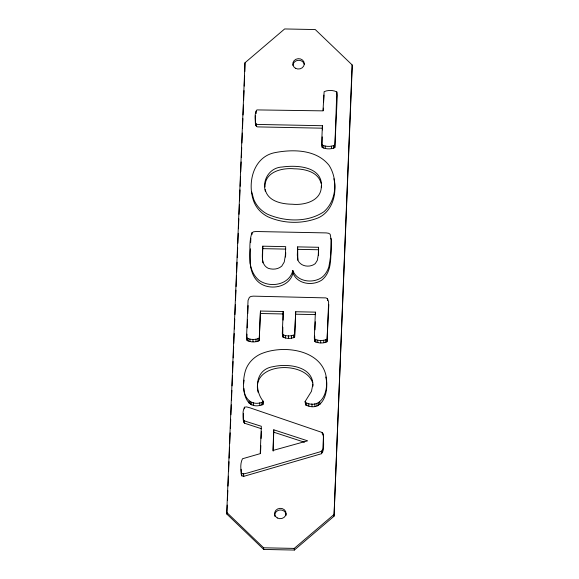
<?xml version="1.0" encoding="UTF-8"?>
<svg xmlns="http://www.w3.org/2000/svg" width="579" height="579" viewBox="0 0 579 579"><rect width="100%" height="100%" fill="white"/><g stroke="black" fill="none" stroke-linecap="round" stroke-linejoin="round"><path stroke-width="0.87" d="M241.103 469.308L241.081 473.644L241.805 475.858L243.752 476.351L321.584 453.697C324.522 448.913 323.444 442.537 323.393 437.116M226.758 512.444L244.982 62.778L284.651 28.95L315.266 29.558L352.126 64.906L352.242 66.556L334.018 516.222L294.349 550.05L263.734 549.442L226.874 514.094L226.758 512.444L263.619 547.799L263.734 549.442M226.874 514.094L227.243 505.062M227.424 500.546L227.822 490.616M228.01 486.099L228.408 476.17M228.596 471.653L228.994 461.724M229.139 458.112L229.581 447.27M229.725 443.659L230.167 432.824M230.348 428.315L230.717 419.283M230.898 414.767L231.303 404.837M231.484 400.321L231.889 390.391M232.07 385.875L232.476 375.937M232.62 372.326L233.062 361.491M233.207 357.88L233.641 347.045M233.793 343.434L234.191 333.504M234.379 328.988L234.777 319.058M234.958 314.542L235.363 304.605M235.544 300.096L235.95 290.159M236.094 286.547L236.536 275.713M236.681 272.101L237.086 262.171M237.267 257.655L237.672 247.725M237.853 243.209L238.258 233.272M238.439 228.763L238.838 218.826M239.026 214.317L239.424 204.38M239.576 200.768L240.01 189.934M240.162 186.322L240.56 176.392M240.741 171.876L241.146 161.939M241.327 157.43L241.732 147.493M241.913 142.984L242.319 133.047M242.5 128.531L242.905 118.601M243.05 114.989L243.455 105.06M243.636 100.543L244.041 90.614M244.222 86.097L244.62 76.16M244.808 71.651L244.982 62.778M246.958 334.134L247.045 340.43C250.548 342.37 255.6 342.442 259.189 340.669L260.456 311.046L283.189 311.495L283.117 320.129M247.211 327.888L247.537 319.854M247.79 313.608L248.116 305.574M250.417 248.832C248.89 262.367 249.969 280.808 265.305 285.881C276.089 289.399 290.18 285.027 293.003 273.02L292.829 270.559C289.319 285.056 270.118 288.204 259.081 280.337C253.819 276.089 251.098 269.713 250.15 263.141C250.331 253.095 248.608 242.217 252.01 232.7L253.638 231.781L256.012 231.513L326.267 232.91L328.611 233.272L330.168 234.249C332.433 244.765 330.797 256.381 328.814 267.02C327.468 271.095 325.217 274.895 321.758 277.522C312.573 283.739 297.107 281.814 292.829 270.559M250.664 242.666L250.845 238.266M262.772 246.184C262.823 253.515 259.928 264.183 268.207 268.294C272.789 269.814 278.058 269.401 281.785 266.108L284.26 261.99L285.338 255.419L285.693 246.64L262.772 246.184L262.519 259.349M260.456 311.046L259.189 340.669M260.507 453.466L260.832 445.519M261.115 438.462L261.404 431.398M273.78 429.799L272.941 450.462L307.615 440.836L273.78 429.799L273.194 451.135M283.189 311.495L282.299 333.511L282.747 336.913C286.127 338.874 291.136 338.91 294.61 337.144L295.71 311.741L315.389 312.139L315.562 314.6L295.883 314.209M285.548 257.011L285.729 252.618M282.827 327.171L282.747 336.913M297.649 246.878L297.317 255.151L297.946 260.289C300.798 266.76 310.083 267.831 315.266 263.619L317.364 260.253L318.276 254.782L318.58 247.291L297.649 246.878L297.809 260.188M295.71 311.741L294.61 337.144M255.556 122.813L256.316 124.044L257.423 124.427L322.387 125.723L321.642 143.961L322.156 147.363C325.861 149.302 331.058 149.396 334.828 147.616L337.296 95.347L336.812 91.916C333.084 90.013 327.953 89.948 324.139 91.67L322.988 110.857L256.888 109.909C253.949 114.403 255.368 120.244 255.73 125.281L256.497 126.512L257.597 126.895L322.561 128.191L322.489 129.928M322.206 136.876L322.156 147.363M323.27 110.719L323.372 108.114M323.618 102.034L323.9 95.086M315.389 312.139L314.332 338.143L314.817 341.523C318.363 343.419 323.364 343.485 326.99 341.762L328.814 304.496M314.694 336.131L314.817 341.523M314.947 329.849L315.273 321.779M318.522 255.585L318.58 247.291M334.018 516.222L352.126 64.906M243.484 413.341L243.238 419.681L243.614 422.004L244.497 423.206L261.513 428.75M255.614 115.843L255.325 122.994L255.73 125.281M243.636 383.718L244.099 380.164M265.016 186.995C264.545 171.789 282.27 167.592 294.298 168.815C304.605 168.894 318.378 171.739 321.121 183.492M321.309 186.04C321.635 200.978 304.315 205.458 292.337 204.228C281.987 204.105 267.925 201.456 265.196 189.55M322.677 452.141L323.458 436.704L323.133 433.961L322.199 432.506L249.925 407.804L246.473 406.892L244.432 407.24C242.094 411.763 243.274 417.133 243.614 422.004M312.826 384.543L311.466 391.303L305.097 401.573L305.611 404.953C323.328 413.529 329.487 389.964 325.695 377.016M305.097 401.573L305.43 402.485C318.891 409.013 326.317 396.521 326.621 384.195C328.235 350.469 284.665 343.441 260.463 354.08A29.601 26.721 -4.1 0 0 246.56 367.788C240.886 380.215 241.392 412.82 262.989 404.497L263.098 401.131C253.609 389.139 255.708 369.105 273.194 366.652C287.958 363.315 313.782 366.08 312.942 386.186M262.989 404.497L263.098 401.131M326.99 341.762L328.64 302.028L327.548 298.88L325.991 297.903L253.392 296.144L251.018 296.412L249.39 297.331L248.044 300.429L246.56 337.021L247.045 340.43M334.828 147.616L336.812 91.916M243.433 419.536L244.324 420.738L245.764 421.353L261.332 426.282L260.224 453.646L242.5 458.756C240.249 463.019 240.488 468.795 241.631 473.39L243.571 473.883L247.153 473.108L319.507 452.004L321.41 451.229L322.496 449.673M263.619 547.799L294.233 548.407L333.902 514.579M282.574 334.445C285.954 336.406 290.955 336.442 294.436 334.676M246.871 337.962C250.374 339.902 255.426 339.974 259.016 338.201M321.982 144.895C325.68 146.834 330.877 146.928 334.655 145.148M314.643 339.055C318.189 340.951 323.191 341.017 326.817 339.294M243.86 388.386C244.237 399.322 252.401 406.407 262.815 402.029M262.953 248.652L285.867 249.108M297.83 249.339L318.754 249.759M260.63 313.514L283.363 313.963M273.961 432.267L304.409 442.204M293.003 273.02C297.28 284.282 312.754 286.207 321.931 279.99C333.699 270.4 329.885 252.98 331.434 239.865L330.891 238.295M312.682 382.9C305.567 360.189 250.512 362.251 258.089 392.28M333.88 178.752C337.231 193.205 332.701 211.357 318.139 217.899C302.166 224.182 283.363 223.791 267.715 216.698A31.91 28.805 -4.1 0 1 253.797 201.506C246.915 182.964 253.334 156.424 275.423 152.538C293.654 149.107 316.604 149.556 329.111 165.428C338.027 179.425 336.66 200.609 323.82 211.813C307.456 222.676 285.071 221.8 267.534 214.23A31.91 28.805 -4.1 0 1 253.624 199.038L251.735 191.924M262.598 260.217L262.852 262.83M321.425 187.676C323.386 166.354 297.099 164.877 282.219 167.013C269.98 167.432 262.026 179.635 265.312 191.179M333.504 145.828L333.685 148.296M331.405 146.212L331.579 148.68M325.145 146.089L325.318 148.557M322.387 125.723L322.561 128.191M323.104 145.626L323.277 148.094M327.548 298.88L327.671 300.53M325.702 339.945L325.876 342.413M323.69 340.329L323.864 342.797M320.6 340.409L320.78 342.877M317.647 340.213L317.828 342.681M323.133 433.961L323.314 436.428M315.7 339.75L315.881 342.218M322.199 432.506L322.315 434.156M319.753 402.115L319.926 404.583M318.305 403.136L318.486 405.597M321.41 451.229L321.584 453.697M316.858 403.556L317.031 406.024M314.795 403.766L314.969 406.234M311.864 403.795L312.038 406.263M308.687 403.621L308.868 406.082M306.588 403.179L306.761 405.647M305.43 402.485L305.611 404.953M293.35 335.364L293.524 337.832M291.403 335.748L291.577 338.216M288.436 335.827L288.61 338.295M285.454 335.625L285.628 338.093M283.572 335.169L283.746 337.637M294.233 548.407L294.349 550.05M256.034 111.103L256.207 113.571M256.316 124.044L256.497 126.512M252.01 232.7L252.126 234.343M257.894 338.881L258.068 341.349M261.795 402.571L261.969 405.039M255.918 339.265L256.092 341.733M259.696 402.868L259.87 405.336M252.885 339.345L253.066 341.813M249.875 339.149L250.048 341.617M253.464 402.774L253.645 405.242M247.928 338.686L248.109 341.154M251.604 402.485L251.785 404.953M250.287 402.007L250.461 404.475M249.05 401.081L249.223 403.549M244.432 407.24L244.548 408.89M244.324 420.738L244.497 423.206M243.571 473.883L243.752 476.351M241.631 473.39L241.805 475.858M292.931 65.376A5.747 5.189 -4.1 0 1 298.134 60.332A5.747 5.189 -4.1 0 1 304.272 64.255M274.844 516.388A5.747 5.189 -4.1 0 1 279.903 509.998A5.747 5.189 -4.1 0 1 286.185 515.267M295.5 68.279A5.747 5.189 -4.1 0 0 304.293 63.958A5.747 5.189 -4.1 0 0 295.869 59.297A5.747 5.189 -4.1 0 0 295.5 68.279M277.276 517.944A5.747 5.189 -4.1 0 0 286.069 513.624A5.747 5.189 -4.1 0 0 277.638 508.963A5.747 5.189 -4.1 0 0 277.276 517.944"/></g></svg>
